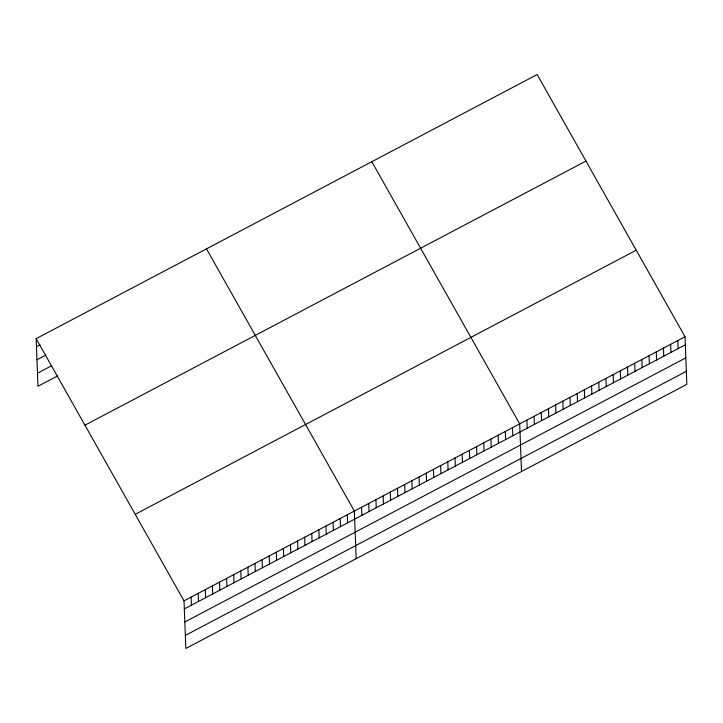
<?xml version="1.0" encoding="UTF-8"?>
<svg xmlns="http://www.w3.org/2000/svg" width="723" height="723" viewBox="0 0 723 723"><rect width="100%" height="100%" fill="white"/><g stroke="black" fill="none" stroke-linecap="round" stroke-linejoin="round"><path stroke-width="1.08" d="M36.15 338.653L537.153 74.541L685.024 336.746L686.85 384.347L185.847 648.459L184.022 600.849L36.15 338.653L37.976 386.254L57.497 375.969M36.457 346.733L40.009 344.862M36.963 359.774L45.829 355.092M37.479 373.213L51.676 365.73M84.943 425.178L585.946 161.075M135.228 514.324L636.222 250.221M184.022 600.849L685.024 336.746M184.329 608.929L685.332 344.826M184.835 621.979L685.829 357.867M185.35 635.409L686.353 371.306M371.821 161.699L519.692 423.904L521.518 471.504M206.489 248.857L354.36 511.053L356.186 558.662M677.831 340.533L678.147 348.613M670.646 344.329L670.953 352.408M663.461 348.115L663.768 356.195M656.267 351.902L656.574 359.982M649.082 355.689L649.39 363.777M641.888 359.485L642.205 367.564M634.704 363.271L635.011 371.351M627.519 367.058L627.826 375.138M620.325 370.854L620.641 378.933M613.14 374.641L613.447 382.72M605.946 378.427L606.263 386.507M598.761 382.214L599.069 390.303M591.577 386.01L591.884 394.089M584.383 389.796L584.699 397.876M577.198 393.583L577.505 401.672M570.013 397.379L570.32 405.458M562.819 401.166L563.136 409.245M555.635 404.952L555.942 413.032M548.441 408.739L548.757 416.828M541.256 412.535L541.563 420.614M534.071 416.321L534.378 424.401M526.877 420.108L527.194 428.197M512.499 427.691L512.815 435.77M505.314 431.477L505.621 439.557M498.129 435.264L498.436 443.353M490.935 439.06L491.251 447.139M483.75 442.847L484.058 450.926M476.565 446.633L476.873 454.722M469.372 450.429L469.688 458.509M462.187 454.216L462.494 462.295M454.993 458.002L455.309 466.082M447.808 461.798L448.115 469.878M440.623 465.585L440.931 473.664M433.429 469.372L433.746 477.451M426.245 473.158L426.552 481.247M419.06 476.954L419.367 485.034M411.866 480.741L412.182 488.82M404.681 484.527L404.988 492.607M397.487 488.323L397.804 496.403M390.303 492.11L390.61 500.189M383.118 495.897L383.425 503.976M375.924 499.683L376.24 507.772M368.739 503.479L369.046 511.559M361.545 507.266L361.861 515.345M347.266 514.794L347.573 522.883M340.162 518.536L340.479 526.615M333.068 522.277L333.375 530.357M325.974 526.019L326.281 534.098M318.87 529.76L319.186 537.84M311.776 533.502L312.083 541.581M304.681 537.243L304.989 545.323M297.578 540.985L297.894 549.064M290.483 544.726L290.791 552.806M283.389 548.468L283.696 556.547M276.285 552.209L276.602 560.289M269.191 555.951L269.498 564.03M262.097 559.692L262.404 567.772M254.993 563.434L255.309 571.513M247.899 567.175L248.206 575.255M240.804 570.917L241.111 578.996M233.701 574.658L234.017 582.738M226.606 578.4L226.914 586.48M219.512 582.142L219.819 590.221M212.408 585.883L212.725 593.963M205.314 589.625L205.621 597.704M198.219 593.366L198.527 601.446M191.116 597.108L191.432 605.187"/></g></svg>
